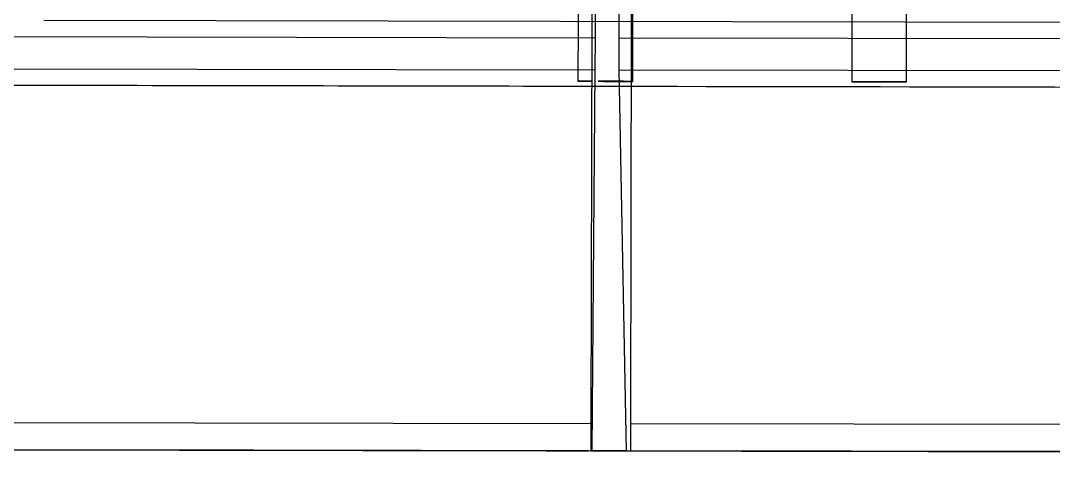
# Model space of a CAD drawing. Header units: metres. Extents: x -354 to -91, y 3 to 562.
# Drawn here: x -224.32 to -223.754, y 509.252 to 509.494 of the extents above; entities that cross this region are included whole.
import ezdxf

# ---------------------------------------------------------------- set-up
doc = ezdxf.new("R2010")
doc.units = ezdxf.units.M
doc.layers.add('A-GENM', color=7, linetype='Continuous', lineweight=25)

# ---------------------------------------------------------------- blocks, each defined once
blk = doc.blocks.new('T2DPAA-T2D-C3S-RW-M2D-100010_dwg-40802999-DRG-2873034 - CONSTRUCTION SEQUENCE STAGE A8')
at = {"color": 254, "lineweight": 25, "true_color": 0xdedede}
for p, q in [((26.43037, -639.66329), (26.26268, -639.02776)), ((26.47718, -639.84071), (26.43037, -639.66329)), ((26.48243, -639.8606), (26.4777, -639.84265)), ((26.61142, -640.34945), (26.48243, -639.8606))]:
    blk.add_line(p, q, dxfattribs=at)
blk = doc.blocks.new('T2DPAA-T2D-PWC-RW-M2D-100010_RoadDesign_rvt-1-DRG-2873034 - CONSTRUCTION SEQUENCE STAGE A8')
at = {"color": 254, "lineweight": 25, "true_color": 0xd0d0d0, "rotation": 75.11694444444437}
blk.add_blockref('T2DPAA-T2D-C3S-RW-M2D-100010_dwg-40802999-DRG-2873034 - CONSTRUCTION SEQUENCE STAGE A8', (-1722.33704, 648.01046), dxfattribs=at)
blk = doc.blocks.new('CappingBeam_RS39A_CB04 - CappingBeam_RS39A_CB04-57951987-DRG-2873034 - CONSTRUCTION SEQUENCE STAGE A8')
at = {"layer": 'A-GENM', "color": 9, "true_color": 0xbebebe}
blk.add_open_spline([(110.35016, -7.98147), (110.40056, -8.1725), (110.4723, -8.44436), (110.54403, -8.71622), (110.56536, -8.79705)], degree=3, knots=[0.10636248, 0.10636248, 0.10636248, 0.10636248, 0.125, 0.13288591, 0.13288591, 0.13288591, 0.13288591], dxfattribs=at)
at = {"layer": 'A-GENM', "color": 253, "true_color": 0xa3a3a3}
for points in [[(110.35016, -7.98147), (110.40056, -8.1725), (110.45097, -8.36353), (110.50137, -8.55456)], [(110.50137, -8.55456), (110.5227, -8.63539), (110.54403, -8.71622), (110.56536, -8.79705)], [(110.56536, -8.79705), (110.56647, -8.80128), (110.56759, -8.80551), (110.56871, -8.80975)], [(110.56871, -8.80975), (110.61202, -8.9739), (110.65534, -9.13806), (110.69865, -9.30221)]]:
    blk.add_open_spline(points, degree=3, dxfattribs=at)
at = {"layer": 'A-GENM', "color": 9, "true_color": 0xbebebe}
for points in [[(110.56536, -8.79705), (110.56647, -8.80128), (110.56759, -8.80551), (110.56871, -8.80975)], [(110.56871, -8.80975), (110.61202, -8.9739), (110.65534, -9.13806), (110.69865, -9.30221)]]:
    blk.add_open_spline(points, degree=3, dxfattribs=at)
blk = doc.blocks.new('Adaptive point Fascia Panel Bracket - Type T04-68494825-DRG-2873034 - CONSTRUCTION SEQUENCE STAGE A8')
at = {"layer": 'A-GENM', "color": 253, "true_color": 0xa3a3a3}
for p, q in [((-1097.1667, 509.58124), (-1097.16686, 509.49363)), ((-1097.13686, 509.49358), (-1097.13678, 509.53858)), ((-1097.01678, 509.53851), (-1097.01686, 509.49336)), ((-1096.98686, 509.49331), (-1096.98678, 509.53866)), ((-1097.16686, 509.49363), (-1097.16691, 509.4609)), ((-1097.13691, 509.46084), (-1097.13686, 509.49358)), ((-1097.01686, 509.49336), (-1097.01691, 509.46063)), ((-1096.98691, 509.46058), (-1096.98686, 509.49331))]:
    blk.add_line(p, q, dxfattribs=at)
for centre, start_param, end_param in [((-1097.15191, 509.46087), 6.021451, 6.283185), ((-1097.15191, 509.46087), 0.000065, 0.785315), ((-1097.15191, 509.46087), 5.759652, 6.021451), ((-1097.15191, 509.46087), 5.497852, 5.759652), ((-1097.15191, 509.46087), 5.236053, 5.497852), ((-1097.15191, 509.46087), 0.785463, 1.047263), ((-1097.15191, 509.46087), 4.188856, 4.974254), ((-1097.15191, 509.46087), 1.309062, 1.570733), ((-1097.15191, 509.46087), 1.570862, 1.832537), ((-1097.15191, 509.46087), 1.832661, 2.094341), ((-1097.15191, 509.46087), 3.927056, 4.188829), ((-1097.15191, 509.46087), 2.09446, 2.356146), ((-1097.15191, 509.46087), 3.665257, 3.927056), ((-1097.15191, 509.46087), 2.35626, 2.617954), ((-1097.15191, 509.46087), 3.403457, 3.665257), ((-1097.15191, 509.46087), 2.618059, 3.141593), ((-1097.15191, 509.46087), 3.141658, 3.403457), ((-1097.00191, 509.4606), 6.021451, 6.283185), ((-1097.00191, 509.4606), 0.000065, 0.261865), ((-1097.00191, 509.4606), 5.759652, 6.021451), ((-1097.00191, 509.4606), 0.261865, 0.523664), ((-1097.00191, 509.4606), 5.497852, 5.759652), ((-1097.00191, 509.4606), 0.523664, 0.785315), ((-1097.00191, 509.4606), 5.236053, 5.497852), ((-1097.00191, 509.4606), 0.785463, 1.047123), ((-1097.00191, 509.4606), 4.974254, 5.236053), ((-1097.00191, 509.4606), 1.047263, 1.308929), ((-1097.00191, 509.4606), 4.712454, 4.974254), ((-1097.00191, 509.4606), 1.309062, 1.570733), ((-1097.00191, 509.4606), 4.450655, 4.712454), ((-1097.00191, 509.4606), 1.570862, 1.832537), ((-1097.00191, 509.4606), 4.188856, 4.450655), ((-1097.00191, 509.4606), 1.832661, 2.094341), ((-1097.00191, 509.4606), 3.927056, 4.188856), ((-1097.00191, 509.4606), 2.09446, 2.356146), ((-1097.00191, 509.4606), 3.665257, 3.927056), ((-1097.00191, 509.4606), 2.35626, 2.617954), ((-1097.00191, 509.4606), 3.403457, 3.665257), ((-1097.00191, 509.4606), 2.618059, 3.141593), ((-1097.00191, 509.4606), 3.141658, 3.403457)]:
    blk.add_ellipse(centre, major_axis=(-0.015, 0.00003), ratio=0.000906, start_param=start_param, end_param=end_param, dxfattribs=at)
blk = doc.blocks.new('StitchPour_RS39A_05 - StitchPour_RS39A_05-60503718-DRG-2873034 - CONSTRUCTION SEQUENCE STAGE A8')
at = {"layer": 'A-GENM', "color": 253, "true_color": 0xa3a3a3}
for points, knots in [([(109.29391, -4.76232), (109.35023, -4.97577), (109.46289, -5.40276), (109.68825, -6.25685), (109.96999, -7.32459), (110.2164, -8.25848), (110.35013, -8.76526), (110.37115, -8.84496)], [0.0000101, 0.0000101, 0.0000101, 0.0000101, 0.0208333, 0.0416667, 0.0833333, 0.125, 0.1327749, 0.1327749, 0.1327749, 0.1327749]), ([(110.3764, -8.86485), (110.46632, -9.20562), (110.66893, -9.97348), (110.97168, -11.12086), (111.18451, -11.92748), (111.28466, -12.30701)], [0.1334216, 0.1334216, 0.1334216, 0.1334216, 0.1666667, 0.2083333, 0.2453612, 0.2453612, 0.2453612, 0.2453612])]:
    blk.add_open_spline(points, degree=3, knots=knots, dxfattribs=at)
at = {"layer": 'A-GENM', "color": 9, "true_color": 0xbebebe}
blk.add_open_spline([(110.20239, -8.20537), (110.23762, -8.33887), (110.29387, -8.55207), (110.35013, -8.76526), (110.37115, -8.84496)], degree=3, knots=[0.11197571, 0.11197571, 0.11197571, 0.11197571, 0.125, 0.13277488, 0.13277488, 0.13277488, 0.13277488], dxfattribs=at)
for points in [[(110.37167, -8.8469), (110.37324, -8.85288), (110.37482, -8.85886), (110.3764, -8.86485)], [(110.3764, -8.86485), (110.4194, -9.0278), (110.46239, -9.19075), (110.50539, -9.3537)]]:
    blk.add_open_spline(points, degree=3, dxfattribs=at)
at = {"layer": 'A-GENM', "color": 253, "true_color": 0xa3a3a3}
blk.add_open_spline([(110.37167, -8.8469), (110.37324, -8.85288), (110.37482, -8.85886), (110.3764, -8.86485)], degree=3, dxfattribs=at)
blk = doc.blocks.new('Barrier-Precast-MPB-03-B - Typical-63995089-DRG-2873034 - CONSTRUCTION SEQUENCE STAGE A8')
at = {"layer": 'A-GENM', "color": 253, "true_color": 0xa3a3a3}
for p, q in [((-0.23552, 3.90891), (-0.5279, 3.90891)), ((-0.3312, 3.9069), (-0.23552, 3.9069)), ((-0.22671, 3.90891), (-0.23552, 3.90891)), ((-0.23552, 3.9069), (-0.01513, 3.90691)), ((-0.22658, -0.31546), (-0.22671, 3.90891)), ((-0.20911, 3.9089), (-0.22671, 3.90891)), ((-0.20898, -0.31547), (-0.20911, 3.9089)), ((-0.00013, 3.90764), (-0.20911, 3.9089)), ((-0.01513, 3.90691), (-0.00013, 3.90693)), ((-0.0151, 3.06486), (-0.01513, 3.90691)), ((0.00001, -0.31673), (-0.00013, 3.90764)), ((-0.00013, 3.90693), (-0.00013, 3.90764)), ((-0.0001, 3.06486), (-0.00013, 3.90693))]:
    blk.add_line(p, q, dxfattribs=at)
blk = doc.blocks.new('Barrier-Precast-MPB-03-B - Typical-63995157-DRG-2873034 - CONSTRUCTION SEQUENCE STAGE A8')
at = {"layer": 'A-GENM', "color": 253, "true_color": 0xa3a3a3}
for p, q in [((0, 0.01402), (0.00042, 3.57399)), ((-0.22659, 0.00958), (-0.22616, 3.56955)), ((-0.20899, 0.00964), (-0.20856, 3.56961)), ((-0.015, 0.01655), (-0.01494, 0.51961)), ((0, 0.01649), (0.00006, 0.5196)), ((-0.23539, 0.01658), (-0.28039, 0.01658)), ((-0.015, 0.01655), (-0.23539, 0.01658)), ((-0.20899, 0.00964), (0, 0.01402)), ((0, 0.01649), (-0.015, 0.01655)), ((0, 0.01402), (0, 0.01649)), ((-0.52743, 0.00959), (-0.23539, 0.00958)), ((-0.23539, 0.00958), (-0.22659, 0.00958)), ((-0.22659, 0.00958), (-0.20899, 0.00964))]:
    blk.add_line(p, q, dxfattribs=at)
blk = doc.blocks.new('SCR_SW_4 - SCR_SW_4-66993695-DRG-2873034 - CONSTRUCTION SEQUENCE STAGE A8')
at = {"layer": 'A-GENM', "color": 253, "true_color": 0xa3a3a3}
blk.add_line((-0.00001, -0.00396), (1.10247, -0.00395), dxfattribs=at)
blk = doc.blocks.new('T2DPAA-T2D-C3S-RS-M3D-100334_rvt-1-DRG-2873034 - CONSTRUCTION SEQUENCE STAGE A8')
at = {"layer": 'A-GENM', "color": 253, "lineweight": 25, "true_color": 0xa3a3a3}
for name, p, rotation in [('CappingBeam_RS39A_CB04 - CappingBeam_RS39A_CB04-57951987-DRG-2873034 - CONSTRUCTION SEQUENCE STAGE A8', (-1134.0578, 404.8616), 75.11694444444437), ('StitchPour_RS39A_05 - StitchPour_RS39A_05-60503718-DRG-2873034 - CONSTRUCTION SEQUENCE STAGE A8', (-1134.0578, 404.8616), 75.11694444444437), ('Barrier-Precast-MPB-03-B - Typical-63995089-DRG-2873034 - CONSTRUCTION SEQUENCE STAGE A8', (-1101.0667, 509.26517), 269.8962782569156), ('Barrier-Precast-MPB-03-B - Typical-63995157-DRG-2873034 - CONSTRUCTION SEQUENCE STAGE A8', (-1097.15452, 509.25821), 269.9048974705374)]:
    blk.add_blockref(name, p, dxfattribs=dict(at, rotation=rotation))
blk.add_blockref('Adaptive point Fascia Panel Bracket - Type T04-68494825-DRG-2873034 - CONSTRUCTION SEQUENCE STAGE A8', (0, 0), dxfattribs=at)
at = {"layer": 'A-GENM', "color": 253, "lineweight": 25, "true_color": 0xa3a3a3, "extrusion": (0, 0, -1), "rotation": 0.1018919239195572}
blk.add_blockref('SCR_SW_4 - SCR_SW_4-66993695-DRG-2873034 - CONSTRUCTION SEQUENCE STAGE A8', (1096.35709, 509.49614), dxfattribs=at)

msp = doc.modelspace()

# ---------------------------------------------------------------- block references
at = {"lineweight": 5}
for name in ['T2DPAA-T2D-C3S-RS-M3D-100334_rvt-1-DRG-2873034 - CONSTRUCTION SEQUENCE STAGE A8', 'T2DPAA-T2D-PWC-RW-M2D-100010_RoadDesign_rvt-1-DRG-2873034 - CONSTRUCTION SEQUENCE STAGE A8']:
    msp.add_blockref(name, (873.15239, 0), dxfattribs=at)

doc.saveas('drawing.dxf')
